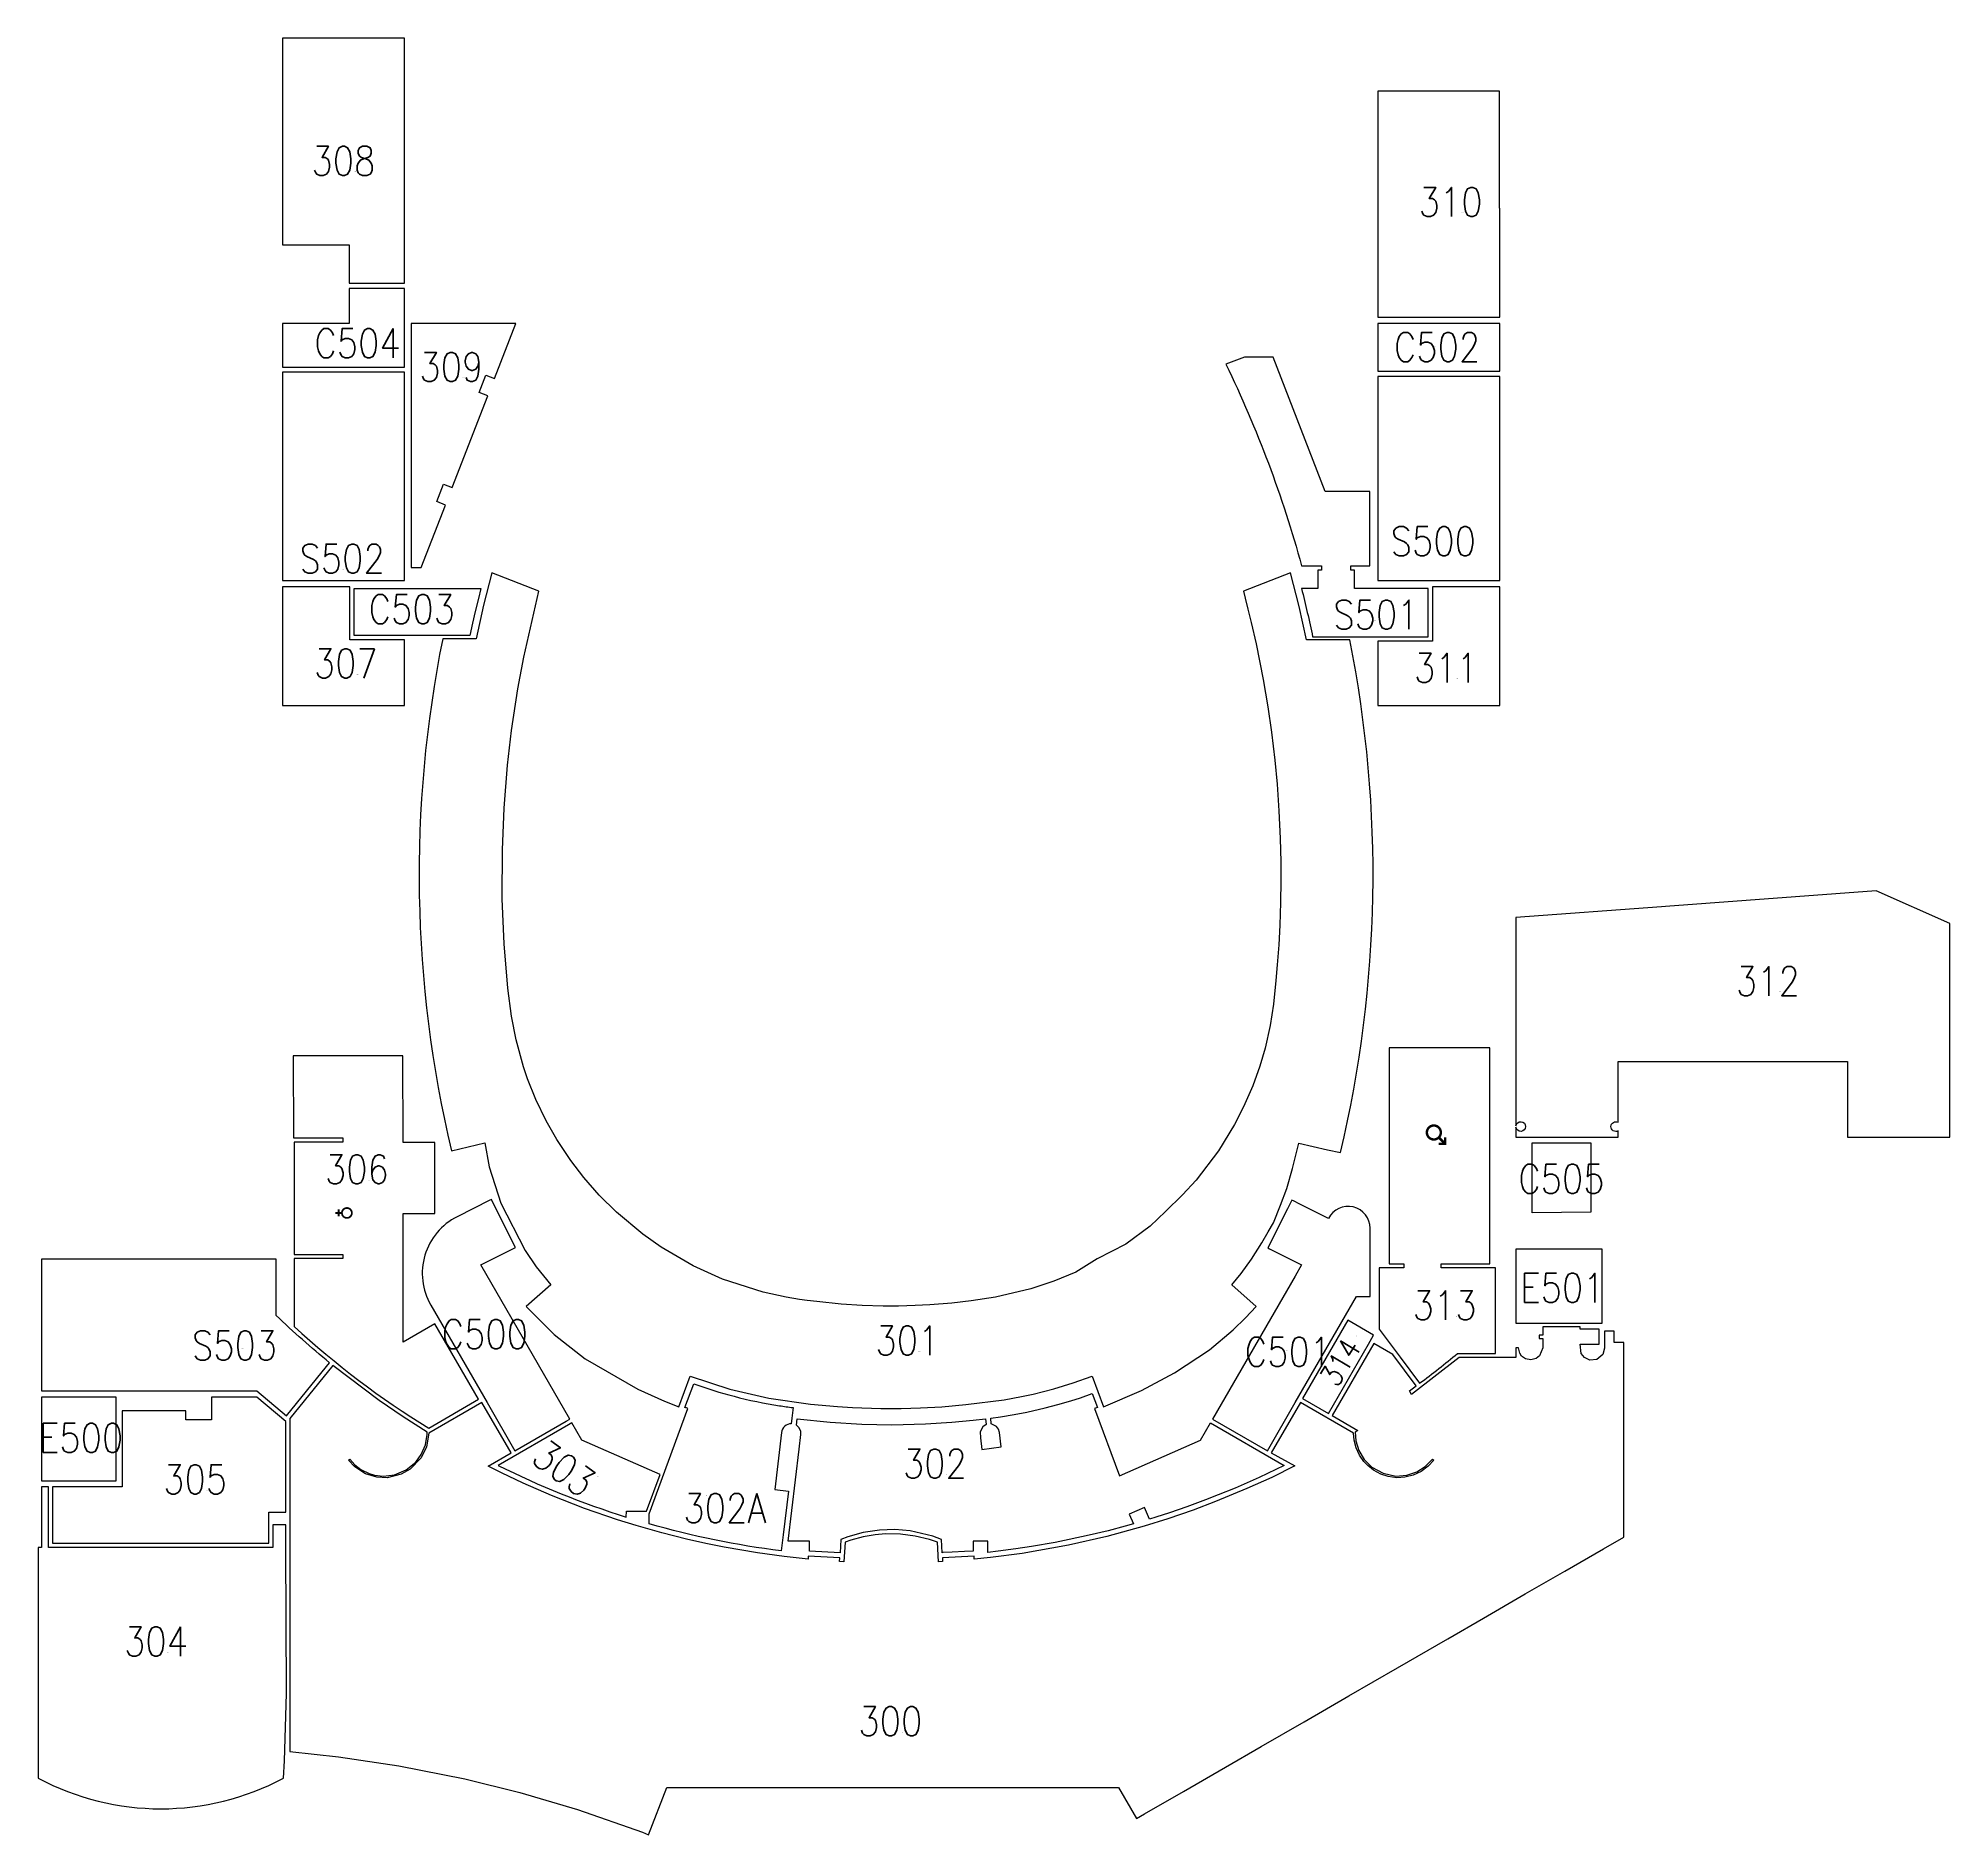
# Model space of a CAD drawing. Header units: inches. Extents: x -9 to 2344, y 356 to 2566.
import ezdxf
from ezdxf.enums import TextEntityAlignment as Align

# ---------------------------------------------------------------- set-up
doc = ezdxf.new("R2010")
doc.units = ezdxf.units.IN
doc.header["$LTSCALE"] = 10
doc.header["$MEASUREMENT"] = 0
doc.layers.get('0').update_dxf_attribs({"linetype": 'CONTINUOUS'})
for name, color, linetype in [('A-IDEN-ICON', 4, 'CONTINUOUS'), ('A-IDEN-RNUM', 7, 'CONTINUOUS'), ('A-IDEN-SNUM', 4, 'CONTINUOUS'), ('A-IDEN-VNUM', 4, 'CONTINUOUS'), ('AREA-ASSIGN', 7, 'CONTINUOUS')]:
    doc.layers.add(name, color=color, linetype=linetype)
doc.layers.get('0').off()
doc.styles.add('ROOMSNUMBER', font='txt', dxfattribs={"height": 0.03})
doc.styles.add('ROOMVNUMBER', font='simplex.shx', dxfattribs={"width": 0.85})

# ---------------------------------------------------------------- blocks, each defined once
blk = doc.blocks.new('CPMEN')
at = {"color": 0, "linetype": 'ByBlock', "const_width": 0.015}
blk.add_lwpolyline([(-0.058, -0.02, 1), (0.028, -0.02, 1)], format="xyb", close=True, dxfattribs=at)
for points in [[(0.055, 0.01), (0.055, 0.05), (0.015, 0.05)], [(0.015, 0.01), (0.055, 0.05)]]:
    blk.add_lwpolyline(points, dxfattribs=at)
blk = doc.blocks.new('CPWOMEN')
at = {"color": 0, "linetype": 'ByBlock', "const_width": 0.015}
blk.add_lwpolyline([(-0.0375, 0, 1), (0.0475, 0, 1)], format="xyb", close=True, dxfattribs=at)
for points in [[(-0.025, -0.07), (0.035, -0.07)], [(0.005, -0.04), (0.005, -0.1)]]:
    blk.add_lwpolyline(points, dxfattribs=at)

msp = doc.modelspace()

# ---------------------------------------------------------------- linework, layer by layer
at = {"layer": 'AREA-ASSIGN', "elevation": 0}
for points in [[(292, 2311.8), (373.8, 2311.8), (373.8, 2264.6), (442, 2264.6), (442, 2566.1), (292, 2566.1)], [(1640, 2223.1), (1648, 2223.1), (1782.1, 2223.1), (1790.1, 2223.1), (1790.1, 2357.1), (1790, 2357.1), (1790, 2501.1), (1640, 2501.1)], [(438.1, 2161.6), (442, 2161.6), (442, 2258.1), (438, 2258.1), (373.8, 2258.1), (373.8, 2223.1), (373.8, 2215.1), (292, 2215.1), (292, 2161.6)], [(450.1, 1915.1), (462.5, 1915.1), (492.3, 1991.8), (481.6, 1996), (490, 2017.4), (500.7, 2013.3), (544.5, 2126.1), (533.8, 2130.2), (542.1, 2151.7), (552.8, 2147.5), (579.1, 2215.1), (450.1, 2215.1)], [(1780.1, 2156.6), (1790.1, 2156.6), (1790.1, 2215.1), (1780.1, 2215.1), (1650, 2215.1), (1640, 2215.1), (1640, 2156.6), (1650, 2156.6)], [(434.1, 1899.1), (442.1, 1899.1), (442.1, 2155.1), (438.1, 2155.1), (292, 2155.1), (292, 1899.1)], [(1640, 1899.1), (1648, 1899.1), (1790.1, 1899.1), (1790.1, 2150.1), (1780.1, 2150.1), (1650, 2150.1), (1640, 2150.1)], [(292, 1745.1), (442, 1745.1), (442, 1825.8), (374.8, 1825.8), (374.8, 1885.1), (374.8, 1891.1), (292, 1891.1)], [(1707.3, 1824.3), (1640, 1824.3), (1640, 1745.1), (1790.1, 1745.1), (1790.1, 1891.1), (1707.3, 1891.1), (1707.3, 1885.1)], [(1628.5, 959.3), (1634.8, 970.3), (1603, 988.7), (1547.4, 892.4), (1579.2, 874)], [(87, 863.6), (87, 894.1), (-5, 894.1), (-5, 791.1), (87, 791.1)], [(94.3, 783.8), (8.6, 783.8), (8.6, 714.6), (70, 714.6), (250, 714.6), (275, 714.6), (275, 752.8), (295.8, 752.8), (295.8, 823.8), (295.8, 864.1), (260.1, 894.1), (204.5, 894.1), (204.5, 866.3), (173, 866.3), (173, 877.5), (94.3, 877.5), (94.3, 863.6)]]:
    msp.add_lwpolyline(points, close=True, dxfattribs=at)
for points in [[(1546.2, 1917.1), (1570.9, 1917.1), (1570.9, 1911.8), (1566.4, 1911.8), (1566.4, 1889.1), (1546.1, 1889.1, -0.01067), (1559.8, 1829.6), (1702, 1829.6), (1702, 1885.1), (1702, 1889.1), (1650, 1889.1), (1611.4, 1889.1), (1611.4, 1911.8), (1606.9, 1911.8), (1606.9, 1917.1), (1630, 1917.1), (1630, 2008.5), (1575.4, 2008.5), (1511.2, 2173.8), (1475.8, 2173.8), (1453, 2165, -0.046128)], [(2218.3, 1307.3), (2218.3, 1214.1), (2344, 1214.1), (2344, 1476.8), (2253.6, 1517), (1994.3, 1497.9), (1994.3, 1497.9), (1994.3, 1497.9), (1994.3, 1497.9), (1994.3, 1497.9), (1994.3, 1497.9), (1994.3, 1497.9), (1989.1, 1497.5), (1810.1, 1484.3), (1810.1, 1227.8, -0.950261), (1822, 1227, -0.940801), (1810.1, 1226.4), (1810.1, 1214.1), (1831.6, 1214.1), (1935.8, 1214.1), (1935.8, 1221.7, -0.564935), (1927, 1227.1, -0.558354), (1935.8, 1232.4), (1935.8, 1307.3)], [(366, 1069.8), (366, 1064.6), (306, 1064.6), (306, 981.2, 0.04786), (471.9, 856.1), (533.2, 891.5), (479.5, 984.4), (440.2, 961.7), (440.2, 1120.3), (479.3, 1120.3), (479.3, 1207.3), (440.2, 1207.3), (440.1, 1314.1), (305.1, 1314.1), (305.2, 1213.1), (366, 1213.1), (366, 1207.8), (306, 1207.8), (306, 1069.8)], [(535.9, 1056.9), (576.8, 1077.4), (578.6, 1078.3), (570.5, 1094.4), (549, 1137.3), (547.2, 1136.4), (506.9, 1116.2, 0.431444), (474.3, 1007.5), (543.6, 887.4), (577.9, 828.1), (641.1, 864.6), (645.4, 867.1)], [(1436.7, 867.1), (1504.2, 828.1), (1538.5, 887.4), (1613.8, 1017.9), (1630.5, 1017.9), (1630.5, 1101.9, 0.78958), (1579.3, 1114.1), (1544.1, 1131.8), (1544.1, 1131.8), (1536.1, 1135.8), (1536.1, 1135.8), (1534.3, 1136.7), (1528.9, 1126), (1504.7, 1077.7), (1506.5, 1076.8), (1546.2, 1056.9), (1538.1, 1042.9)], [(-5, 1064.1), (-5, 902.1), (260.1, 902.1), (260.1, 902), (296.9, 871.1), (346, 931.8), (349.8, 936.5, -0.020095), (284, 994.7), (284, 1064.1)], [(660.4, 841.1), (648.1, 862.6), (643.7, 860.1), (557.3, 810.2, 0.039165), (715, 746.7), (715.2, 753.7), (739.9, 753.8), (756.6, 798.9)], [(293, 425.4), (294.3, 446.6), (296.8, 529.7), (295.8, 709.3), (295.8, 737.1), (280, 737.1), (280, 709.3), (250, 709.3), (4, 709.3), (4, 783.8), (-5, 783.8), (-5, 709.3), (-8.8, 709.3), (-8.8, 425.4, 0.249708)]]:
    msp.add_lwpolyline(points, format="xyb", close=True, dxfattribs=at)
at = {"layer": 'AREA-ASSIGN'}
for points in [[(1462.1, 976.8), (1477.2, 991.6), (1490.4, 1005.9), (1460.2, 1032.5), (1471.7, 1046.3), (1484.5, 1063.8), (1497.4, 1083.9), (1505.1, 1097.7), (1511.6, 1108.8), (1520.3, 1130.3), (1527.9, 1150.7), (1535.2, 1175.5), (1543, 1206.7), (1578.1, 1198.5), (1594, 1195.2, 0.10817), (1605.6, 1825.8), (1552.2, 1825.8), (1543.1, 1867.1), (1532.6, 1908.3), (1474.5, 1885.7), (1476.7, 1877), (1480.2, 1863.5), (1484.2, 1847.1), (1490.1, 1821), (1498.9, 1777.1), (1504.6, 1743.4), (1509, 1712.5), (1513.2, 1677.9), (1516, 1648.3), (1518.3, 1615.5), (1519.9, 1581.6), (1520.6, 1552.6), (1520.7, 1529.3), (1520.4, 1502.8), (1519.4, 1474.9), (1518.1, 1450.7), (1516.3, 1426.1), (1514.7, 1406.9), (1511.5, 1377.7), (1507.5, 1351.5), (1501.2, 1323.4), (1494.8, 1301.4), (1486.1, 1277.1), (1474.9, 1251.3), (1463.8, 1229.7), (1443.9, 1197.2), (1416.3, 1161), (1399.8, 1142.9), (1378.8, 1122.6), (1359.8, 1104.7), (1329.7, 1082.3), (1294.7, 1064.2), (1268.3, 1047.9), (1241.2, 1036.7), (1212.8, 1027.3), (1169.6, 1017.1), (1139.5, 1012.5), (1115.5, 1009.8), (1088.7, 1007.7), (1070.5, 1006.8), (1050.1, 1006.3), (1031.2, 1006.3), (1005.4, 1007.1), (979.3, 1008.7), (949.5, 1011.7), (937.7, 1013.2), (928.2, 1014.5), (911.6, 1017.2), (883.3, 1023.4), (833.6, 1039.5), (797.2, 1055.9), (757.8, 1078.7), (735.2, 1094.5), (702.8, 1121.6), (681.8, 1142.5), (662.6, 1164.4), (646.6, 1185.4), (629.6, 1211), (616.5, 1234.1), (603.8, 1260.4), (593.6, 1285.8), (588.6, 1300.4), (579.3, 1333.7), (573.6, 1363), (569.3, 1397.3), (564.8, 1452.1), (562.4, 1507.4), (562.5, 1567.7), (564.6, 1618.8), (568.8, 1671.7), (573.7, 1714.3), (581.4, 1765.5), (588.7, 1804.8), (607.5, 1885.7), (549.5, 1908.3), (539.3, 1868.4), (530.2, 1827.3), (489.1, 1827.3, 0.108895), (500, 1197.3), (540.9, 1207.2), (546.4, 1177.6), (560.7, 1132.9), (590.4, 1074.8), (604, 1054.7), (622, 1032.4), (591.9, 1005.8), (626.2, 971.3), (664.2, 941.5), (729.3, 904), (762, 889.2), (779.8, 882.1), (793.8, 919.9), (842.3, 904), (890.5, 893), (941.7, 885.7), (974.8, 882.7), (993.5, 881.5), (1028.4, 880.4), (1053.2, 880.4), (1077.1, 881), (1103.3, 882.4), (1132.9, 885), (1180, 891), (1201.4, 894.8), (1215.7, 897.9), (1241.4, 904.5), (1265.1, 911.6), (1288.3, 919.9), (1302.3, 882.1), (1349.2, 902.3), (1389.9, 923.9), (1432.7, 952.2)], [(1778, 1324.1), (1654, 1324.1), (1654, 1058.3), (1672, 1058.3), (1672, 1053.1), (1641.5, 1053.1), (1641.6, 978), (1667.5, 943.2), (1691.4, 911.2, 0.013679), (1738.1, 948), (1784.8, 948), (1784.8, 1053.1), (1718, 1053.1), (1718, 1058.3), (1778, 1058.3)], [(920.2, 881.3), (918.8, 868.4), (918, 861.5, 0.38481), (906.1, 850.7), (897.7, 780.4), (914.5, 778.4), (908.1, 724.8), (905.8, 705, -0.038272), (743, 738.3), (743, 750.8), (790.8, 880.2, -0.001647), (787.2, 881.5), (798, 910.7, 0.023653), (847.6, 895.2), (847.6, 895.2, 0.02601), (903.7, 883.6, 0.00458)]]:
    msp.add_lwpolyline(points, format="xyb", close=True, dxfattribs=at)
for points in [[(380.1, 1889.1), (536, 1889.1), (532.9, 1876.7), (529.1, 1860.7), (525.9, 1846.6), (522.6, 1831.1), (380.1, 1831.1)], [(1830.1, 1207.1), (1902.1, 1207.1), (1902.1, 1121.6), (1830.1, 1121)], [(1810.4, 1076.6), (1915.9, 1076.6), (1915.9, 984.6), (1810.4, 984.6)], [(1943, 961.6), (1931, 961.6), (1931, 975.4), (1919, 975.4), (1919.1, 954.5), (1917, 946.8), (1909.7, 940.6), (1901, 939.8), (1894.6, 942.8), (1890.5, 948), (1889.1, 959.5), (1912.6, 959.5), (1912.6, 977.7), (1889.1, 977.7), (1889.1, 980.8), (1845.1, 980.8), (1843.1, 980.8), (1843.1, 970.4), (1838.8, 970.4), (1838.8, 966.4), (1843.1, 966.4), (1843.1, 955), (1839.2, 945), (1834.8, 941.6), (1828.2, 940), (1821.8, 941.3), (1817, 944.8), (1814.7, 948.1), (1813.1, 955), (1810.1, 955), (1810.1, 942.8), (1740, 942.8), (1681.6, 897.5), (1678.9, 902), (1687.2, 908), (1658.5, 946.5), (1635, 960.1), (1583.8, 871.4), (1615.4, 853.1), (1612.3, 851.2), (1613.1, 840.5), (1616.8, 828.6), (1623.4, 817.5), (1632.7, 808.2), (1646.5, 800.5), (1662.1, 797.1), (1675.7, 798.1), (1688.1, 802.2), (1698.5, 808.7), (1707.5, 817.9), (1709.1, 816.7), (1702, 809.1), (1693.4, 802.7), (1683.6, 798.2), (1673.2, 795.6), (1663.6, 795), (1652.9, 796.4), (1643.6, 799.5), (1634.6, 804.4), (1627.6, 809.9), (1622.8, 815), (1617.5, 822.7), (1613.3, 832), (1611, 841.3), (1610.3, 850), (1544.8, 887.8), (1508.8, 825.5), (1537.7, 809.5), (1509.4, 795.5), (1478.9, 781.6), (1440.4, 765.7), (1412.7, 755.2), (1381.7, 744.5), (1352.4, 735.4), (1306.6, 722.8), (1259.2, 712.1), (1202.3, 702), (1163.1, 696.9), (1143.3, 694.9), (1143.2, 698.4), (1104.2, 696.4), (1104.4, 691.9), (1099.2, 691.6), (1097.9, 715.6), (1088.2, 719), (1070.5, 723.3), (1052.4, 725.7), (1033.9, 725.9), (1021.5, 724.9), (1006.5, 722.3), (991.3, 718.1), (984.2, 715.6), (982.9, 691.6), (977.6, 691.9), (977.9, 696.4), (938.9, 698.4), (938.7, 694.9), (909.2, 698.1), (876.5, 702.5), (835.5, 709.6), (813, 714.1), (789, 719.5), (758.7, 727.2), (727.3, 736.1), (704.1, 743.3), (663.6, 757.3), (622.8, 773.3), (587.9, 788.4), (561.3, 801), (545, 809.1), (573.3, 825.5), (537.3, 887.8), (471.8, 850), (469.1, 833.1), (462.5, 819.4), (449.1, 805.5), (438.1, 799.3), (420.6, 795.1), (407.9, 795.7), (394, 800), (380.7, 808.5), (373, 816.7), (374.6, 817.9), (381, 811), (388.4, 805.3), (398.7, 800.2), (405.2, 798.3), (415.6, 797), (429.8, 798.6), (444.2, 804.6), (455.9, 814.3), (462.7, 823.5), (467.8, 835.6), (469.8, 848.2), (469.8, 851.2), (440.5, 869.9), (410.7, 890.1), (353.8, 933.1), (301, 867.8), (301, 709.4), (301, 458.1), (360.7, 451.5), (435, 440.6), (516.2, 424.6), (583.9, 407.9), (654.9, 386.9), (734.8, 358.9), (742.4, 355.8), (764.9, 414), (1320.7, 414), (1342.8, 375.6), (1352.9, 381.4), (1400.8, 409.1), (1452.6, 439), (1496.4, 464.2), (1549.5, 494.9), (1604.3, 526.6), (1664.1, 561.1), (1726.4, 597), (1770.1, 622.3), (1821.5, 652), (1870.3, 680.2), (1917.9, 707.6), (1943, 722.1), (1943, 961.1)], [(925.3, 867.6), (966.1, 863.3), (1004.9, 861), (1042, 860.3), (1083.2, 861.2), (1115.7, 863.3), (1141.8, 865.8), (1157, 867.6), (1157.9, 860.4), (1154, 857.8), (1150.7, 851.6), (1151, 844.3), (1152.7, 829.9), (1176.5, 833.1), (1174.4, 850.6), (1173.2, 854.6), (1170.6, 858.1), (1164.3, 861.2), (1163.5, 868.4), (1175.7, 870.1), (1192.3, 872.8), (1208.1, 875.8), (1230.5, 880.9), (1246.1, 885), (1262, 889.7), (1273.9, 893.5), (1288.6, 898.6), (1294.9, 881.5), (1291.3, 880.2), (1321.9, 797.3), (1421.6, 841.1), (1434, 862.6), (1524.7, 810.2), (1494, 795.5), (1479.2, 788.9), (1464.3, 782.4), (1443.4, 773.8), (1428.1, 767.8), (1404.8, 759.3), (1383.5, 752), (1366.8, 746.6), (1359.1, 744.2), (1352.7, 758.4), (1334.1, 750.2), (1339.3, 738.3), (1329.2, 735.5), (1308.2, 729.9), (1284.7, 724.3), (1260.2, 718.9), (1242.9, 715.5), (1213.7, 710.4), (1194.5, 707.5), (1172.9, 704.6), (1160.2, 703.1), (1160.2, 703.1), (1160.2, 717.1), (1141.8, 717.1), (1141.8, 704.8), (1131.1, 704.3), (1116.2, 703.5), (1104.8, 702.9), (1103.9, 702.8), (1103, 719.2), (1092.4, 723.1), (1064.5, 729.7), (1045.6, 731.3), (1026.7, 730.7), (1006.5, 727.7), (987.8, 722.5), (979.1, 719.2), (978.2, 702.8), (940.3, 704.8), (940.3, 717.1), (914.4, 717.1), (927.8, 830.1), (930, 848.4), (929.8, 852), (927.8, 856.6), (924.3, 859.8)]]:
    msp.add_lwpolyline(points, close=True, dxfattribs=at)

# ---------------------------------------------------------------- block references
at = {"layer": 'A-IDEN-ICON', "rotation": 270}
for name, p, xscale, yscale, zscale in [('CPMEN', (1713, 1216.8), 199.9999999995343, 199.9999999995343, 199.9999999995343), ('CPWOMEN', (371.1, 1121.5), 144, 144, 144)]:
    msp.add_blockref(name, p, dxfattribs=dict(at, xscale=xscale, yscale=yscale, zscale=zscale))

# ---------------------------------------------------------------- texts
at = {"layer": 'A-IDEN-RNUM', "style": 'ROOMSNUMBER'}
for s, p in [('0308-00', (381.4, 2401.6, 0)), ('0310-00', (1744.3, 2351.1, 0)), ('C504-00', (384.8, 2197.1, 0)), ('C502-00', (1710.1, 2186.2, 0)), ('0309-00', (514.3, 2148.1, 0)), ('S500-00', (1703, 1934.3, 0)), ('S502-00', (366.4, 1911.7, 0)), ('C503-00', (449.7, 1866, 0)), ('S501-00', (1636.5, 1849.4, 0)), ('0307-00', (384.5, 1783.4, 0)), ('0311-00', (1738.6, 1777.9, 0)), ('0312-00', (2134.8, 1392.5, 0)), ('0306-00', (398.1, 1161, 0)), ('C505-00', (1862.6, 1156.1, 0)), ('E501-00', (1870.9, 1030.5, 0)), ('0313-00', (1736.9, 993.6, 0)), ('C500-00', (544.8, 965.9, 0)), ('S503-00', (242.7, 953.5, 0)), ('0301-00', (1075.7, 950.3, 0)), ('C501-00', (1528.4, 951, 0)), ('E500-00', (48.9, 842.5, 0)), ('0305-00', (199, 779.5, 0)), ('0303-00', (679.3, 796.3, 0)), ('0302-00', (1109.4, 798.8, 0)), ('0302-A0', (814.5, 773.4, 0)), ('0304-00', (150.8, 580.1, 0)), ('0300-00', (1054.7, 481.9, 0))]:
    msp.add_text(s, height=0.36, dxfattribs=at).set_placement(p, align=Align.CENTER)
msp.add_text('0314-00', height=0.36, rotation=58.825, dxfattribs=at).set_placement((1614, 969.1, 0), align=Align.CENTER)
at = {"layer": 'A-IDEN-SNUM', "style": 'ROOMSNUMBER'}
for s, p in [('0060030800', (381.4, 2401.6, 0)), ('0060031000', (1744.3, 2351.1, 0)), ('0060C50400', (384.8, 2197.1, 0)), ('0060C50200', (1710.1, 2186.2, 0)), ('0060030900', (514.3, 2148.1, 0)), ('0060S50000', (1703, 1934.3, 0)), ('0060S50200', (366.4, 1911.7, 0)), ('0060C50300', (449.7, 1866, 0)), ('0060S50100', (1636.5, 1849.4, 0)), ('0060030700', (384.5, 1783.4, 0)), ('0060031100', (1738.6, 1777.9, 0)), ('0060031200', (2134.8, 1392.5, 0)), ('0060030600', (398.1, 1161, 0)), ('0060C50500', (1862.6, 1156.1, 0)), ('0060E50100', (1870.9, 1030.5, 0)), ('0060031300', (1736.9, 993.6, 0)), ('0060C50000', (544.8, 965.9, 0)), ('0060S50300', (242.7, 953.5, 0)), ('0060030100', (1075.7, 950.3, 0)), ('0060C50100', (1528.4, 951, 0)), ('0060E50000', (48.9, 842.5, 0)), ('0060030500', (199, 779.5, 0)), ('0060030300', (679.3, 796.3, 0)), ('0060030200', (1109.4, 798.8, 0)), ('00600302A0', (814.5, 773.4, 0)), ('0060030400', (150.8, 580.1, 0)), ('0060030000', (1054.7, 481.9, 0))]:
    msp.add_text(s, height=0.36, dxfattribs=at).set_placement(p, align=Align.CENTER)
msp.add_text('0060031400', height=0.36, rotation=58.825, dxfattribs=at).set_placement((1614, 969.1, 0), align=Align.CENTER)
at = {"layer": 'A-IDEN-VNUM', "style": 'ROOMVNUMBER', "width": 0.85}
for s, p in [('308', (366.8, 2397.1, 0)), ('310', (1729.6, 2346.6, 0)), ('C504', (384.2, 2172.8, 0)), ('C502', (1712.9, 2168.1, 0)), ('309', (499.6, 2143.6, 0)), ('S500', (1708.3, 1929.2, 0)), ('S502', (365.2, 1907.8, 0)), ('C503', (451, 1845.7, 0)), ('S501', (1637.7, 1838.9, 0)), ('307', (369.8, 1778.9, 0)), ('311', (1723.9, 1773.4, 0)), ('312', (2120.1, 1388, 0)), ('306', (383.4, 1156.5, 0)), ('C505', (1866, 1144.7, 0)), ('E501', (1867.3, 1010.7, 0)), ('313', (1722.2, 989.1, 0)), ('C500', (540.9, 953.7, 0)), ('S503', (232.8, 939.8, 0)), ('301', (1061, 945.8, 0)), ('C501', (1529.4, 931.9, 0)), ('E500', (44, 826, 0)), ('302', (1094.8, 794.3, 0)), ('305', (184.3, 775, 0)), ('302A', (836.4, 739.6, 0)), ('304', (136.2, 575.6, 0)), ('300', (1040, 477.4, 0))]:
    msp.add_text(s, height=36, dxfattribs=at).set_placement(p, align=Align.CENTER)
for s, height, rotation, p in [('314', 27, 58.825, (1605.4, 930.1, 0)), ('303', 36, 324.3095, (627.8, 791.9, 0))]:
    msp.add_text(s, height=height, rotation=rotation, dxfattribs=at).set_placement(p, align=Align.CENTER)

doc.saveas('drawing.dxf')
